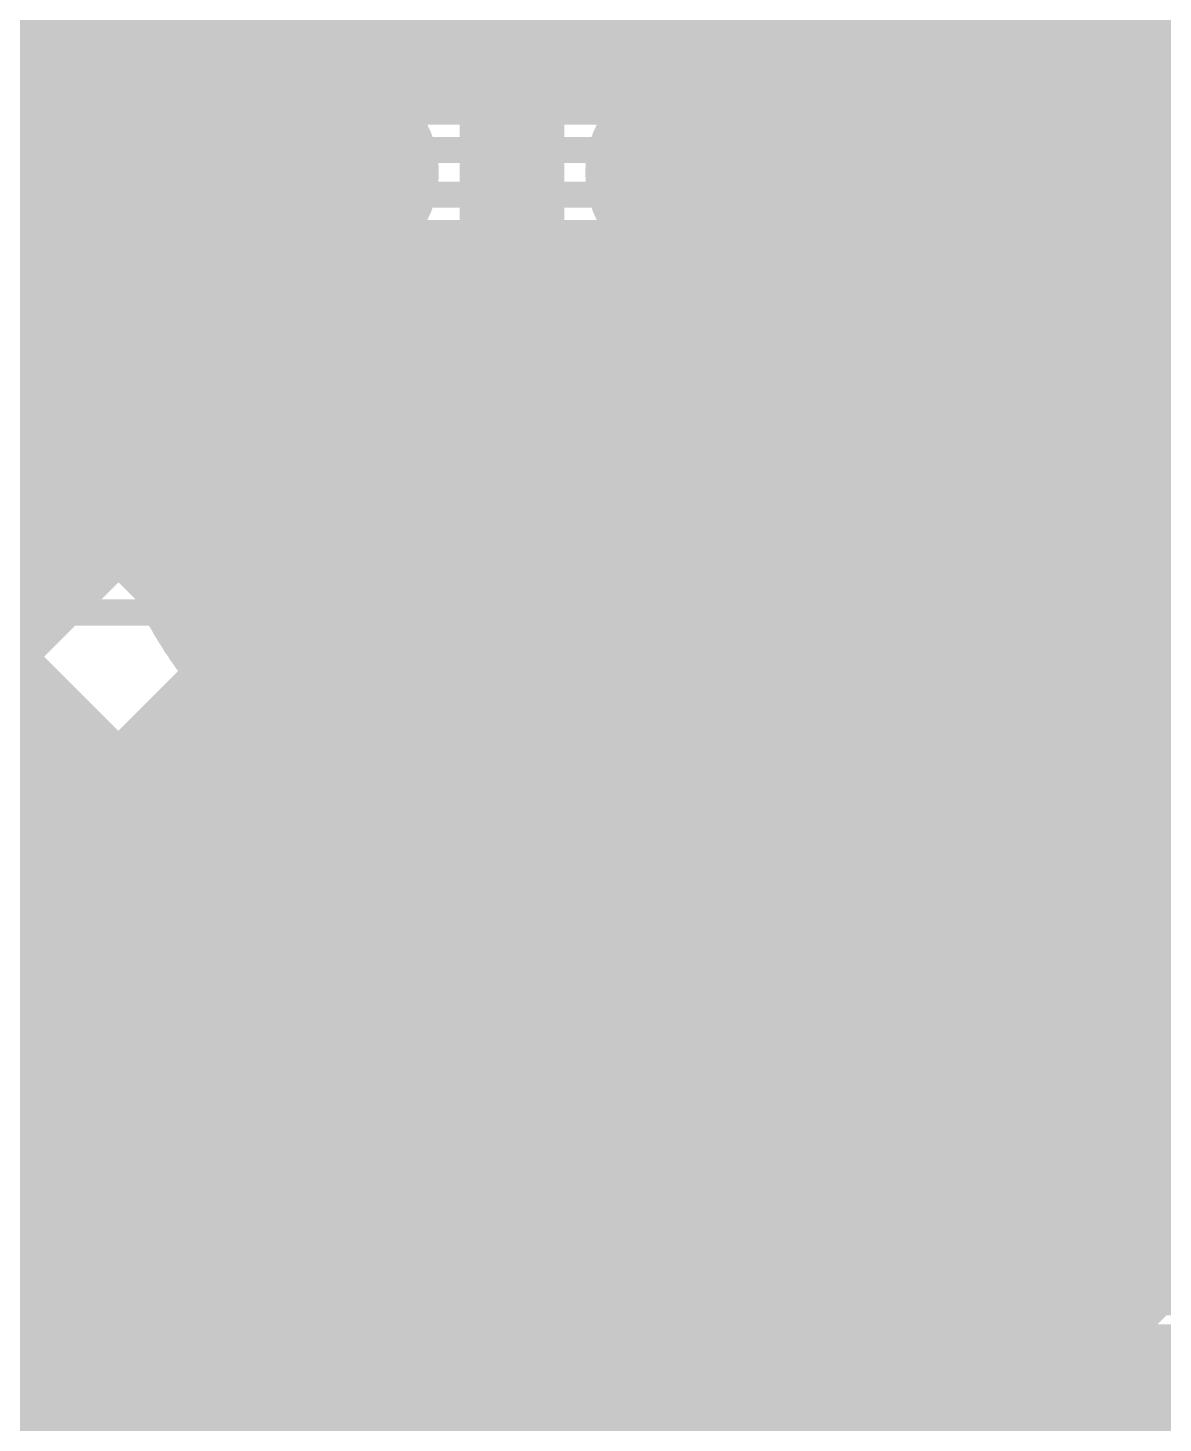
# Model space of a CAD drawing. Header units: millimetres. Extents: x 13 to 259, y -2 to 326.
# Drawn here: x 121.167 to 123.331, y 116.909 to 119.567 of the extents above; entities that cross this region are included whole.
import ezdxf

# ---------------------------------------------------------------- set-up
doc = ezdxf.new("R2010")
doc.units = ezdxf.units.MM
for name, color, linetype in [('BottomLayer', 5, 'Continuous'), ('BottomSolder', 6, 'Continuous'), ('ConnectLayer', 7, 'Continuous'), ('DrillDrawing', 1, 'Continuous'), ('Mechanical13', 56, 'Continuous'), ('Mechanical14', 56, 'Continuous'), ('Mechanical15', 56, 'Continuous'), ('MidLayer1', 16, 'Continuous'), ('MidLayer2', 76, 'Continuous'), ('MidLayer3', 90, 'Continuous'), ('MidLayer4', 156, 'Continuous'), ('MidLayer5', 130, 'Continuous'), ('MidLayer6', 216, 'Continuous'), ('MultiLayer', 9, 'Continuous'), ('TopLayer', 1, 'Continuous'), ('TopOverlay', 2, 'Continuous'), ('TopPaste', 8, 'Continuous'), ('TopSolder', 216, 'Continuous')]:
    doc.layers.add(name, color=color, linetype=linetype)

# ---------------------------------------------------------------- blocks, each defined once
blk = doc.blocks.new('CP_16_4_L_61')
at = {"layer": 'Mechanical13', "const_width": 0.1}
for points in [[(2, -2), (2, 2)], [(-2, -2), (2, -2)]]:
    blk.add_lwpolyline(points, dxfattribs=at)
at = {"layer": 'Mechanical13', "const_width": 0.05}
blk.add_lwpolyline([(1.975, -2, 1), (2.025, -2, 1)], format="xyb", close=True, dxfattribs=at)
blk.add_lwpolyline([(1.975, -2, 1), (2.025, -2, 1)], format="xyb", close=True, dxfattribs=at)
at = {"layer": 'Mechanical15', "const_width": 0.05}
for points in [[(2.35, -2.35), (2.35, 2.35)], [(-2.35, -2.35), (2.35, -2.35)]]:
    blk.add_lwpolyline(points, dxfattribs=at)
at = {"layer": 'Mechanical15', "const_width": 0.025}
blk.add_lwpolyline([(2.3375, -2.35, 1), (2.3625, -2.35, 1)], format="xyb", close=True, dxfattribs=at)
blk.add_lwpolyline([(2.3375, -2.35, 1), (2.3625, -2.35, 1)], format="xyb", close=True, dxfattribs=at)
at = {"layer": 'TopOverlay', "const_width": 0.2}
for points in [[(2.15, -2.15), (2.15, -1.525)], [(1.525, -2.15), (2.15, -2.15)]]:
    blk.add_lwpolyline(points, dxfattribs=at)
at = {"layer": 'TopOverlay', "const_width": 0.1}
for points in [[(2.1, -1.525, 1), (2.2, -1.525, 1)], [(2.1, -2.15, 1), (2.2, -2.15, 1)], [(2.1, -2.15, 1), (2.2, -2.15, 1)]]:
    blk.add_lwpolyline(points, format="xyb", close=True, dxfattribs=at)
blk = doc.blocks.new('RESC1005X40N_64')
at = {"layer": 'Mechanical14', "const_width": 0.1}
for points in [[(0.5, 0.25), (-0.5, 0.25)], [(-0.5, -0.25), (-0.5, 0.25)], [(0.5, -0.25), (0.5, 0.25)], [(0.5, -0.25), (-0.5, -0.25)]]:
    blk.add_lwpolyline(points, dxfattribs=at)
at = {"layer": 'Mechanical14', "const_width": 0.05}
for points in [[(-0.525, 0.25, 1), (-0.475, 0.25, 1)], [(-0.525, 0.25, 1), (-0.475, 0.25, 1)], [(0.475, 0.25, 1), (0.525, 0.25, 1)], [(0.475, 0.25, 1), (0.525, 0.25, 1)], [(-0.525, -0.25, 1), (-0.475, -0.25, 1)], [(-0.525, -0.25, 1), (-0.475, -0.25, 1)], [(0.475, -0.25, 1), (0.525, -0.25, 1)], [(0.475, -0.25, 1), (0.525, -0.25, 1)]]:
    blk.add_lwpolyline(points, format="xyb", close=True, dxfattribs=at)
at = {"layer": 'Mechanical15', "const_width": 0.05}
for points in [[(0, -0.5), (0, 0.5)], [(0.91, 0.46), (-0.91, 0.46)], [(-0.91, -0.46), (-0.91, 0.46)], [(0.91, -0.46), (0.91, 0.46)], [(0.5, 0), (-0.5, 0)], [(0.91, -0.46), (-0.91, -0.46)]]:
    blk.add_lwpolyline(points, dxfattribs=at)
at = {"layer": 'Mechanical15'}
for points, const_width in [([(-0.0125, 0.5, 1), (0.0125, 0.5, 1)], 0.025), ([(-0.9225, 0.46, 1), (-0.8975, 0.46, 1)], 0.025), ([(-0.9225, 0.46, 1), (-0.8975, 0.46, 1)], 0.025), ([(0.8975, 0.46, 1), (0.9225, 0.46, 1)], 0.025), ([(0.8975, 0.46, 1), (0.9225, 0.46, 1)], 0.025), ([(0.35, 0, 1), (-0.35, 0, 1)], 0.05), ([(-0.5125, 0, 1), (-0.4875, 0, 1)], 0.025), ([(-0.3625, 0, 1), (-0.3375, 0, 1)], 0.025), ([(0.3375, 0, 1), (0.3625, 0, 1)], 0.025), ([(0.4875, 0, 1), (0.5125, 0, 1)], 0.025), ([(-0.9225, -0.46, 1), (-0.8975, -0.46, 1)], 0.025), ([(-0.9225, -0.46, 1), (-0.8975, -0.46, 1)], 0.025), ([(0.8975, -0.46, 1), (0.9225, -0.46, 1)], 0.025), ([(0.8975, -0.46, 1), (0.9225, -0.46, 1)], 0.025), ([(-0.0125, -0.5, 1), (0.0125, -0.5, 1)], 0.025)]:
    blk.add_lwpolyline(points, format="xyb", close=True, dxfattribs=dict(at, const_width=const_width))
at = {"layer": 'TopLayer'}
for points in [[(-0.18, -0.31), (-0.18, 0.31), (-0.76, -0.31), (-0.76, 0.31)], [(0.76, -0.31), (0.76, 0.31), (0.18, -0.31), (0.18, 0.31)]]:
    blk.add_solid(points, dxfattribs=at)
at = {"layer": 'TopPaste'}
for points in [[(-0.18, -0.31), (-0.18, 0.31), (-0.76, -0.31), (-0.76, 0.31)], [(0.76, -0.31), (0.76, 0.31), (0.18, -0.31), (0.18, 0.31)]]:
    blk.add_solid(points, dxfattribs=at)
at = {"layer": 'TopSolder'}
for points in [[(-0.0784, -0.4116), (-0.0784, 0.4116), (-0.8616, -0.4116), (-0.8616, 0.4116)], [(0.8616, -0.4116), (0.8616, 0.4116), (0.0784, -0.4116), (0.0784, 0.4116)]]:
    blk.add_solid(points, dxfattribs=at)
blk = doc.blocks.new('RESC1005X40N_65')
at = {"layer": 'Mechanical14', "const_width": 0.1}
for points in [[(-0.5, 0.25), (0.5, 0.25)], [(-0.5, 0.25), (-0.5, -0.25)], [(0.5, 0.25), (0.5, -0.25)], [(-0.5, -0.25), (0.5, -0.25)]]:
    blk.add_lwpolyline(points, dxfattribs=at)
at = {"layer": 'Mechanical14', "const_width": 0.05}
for points in [[(-0.525, 0.25, 1), (-0.475, 0.25, 1)], [(-0.525, 0.25, 1), (-0.475, 0.25, 1)], [(0.475, 0.25, 1), (0.525, 0.25, 1)], [(0.475, 0.25, 1), (0.525, 0.25, 1)], [(-0.525, -0.25, 1), (-0.475, -0.25, 1)], [(-0.525, -0.25, 1), (-0.475, -0.25, 1)], [(0.475, -0.25, 1), (0.525, -0.25, 1)], [(0.475, -0.25, 1), (0.525, -0.25, 1)]]:
    blk.add_lwpolyline(points, format="xyb", close=True, dxfattribs=at)
at = {"layer": 'Mechanical15', "const_width": 0.05}
for points in [[(0, 0.5), (0, -0.5)], [(-0.91, 0.46), (0.91, 0.46)], [(-0.91, 0.46), (-0.91, -0.46)], [(0.91, 0.46), (0.91, -0.46)], [(-0.5, 0), (0.5, 0)], [(-0.91, -0.46), (0.91, -0.46)]]:
    blk.add_lwpolyline(points, dxfattribs=at)
at = {"layer": 'Mechanical15'}
for points, const_width in [([(-0.0125, 0.5, 1), (0.0125, 0.5, 1)], 0.025), ([(-0.9225, 0.46, 1), (-0.8975, 0.46, 1)], 0.025), ([(-0.9225, 0.46, 1), (-0.8975, 0.46, 1)], 0.025), ([(0.8975, 0.46, 1), (0.9225, 0.46, 1)], 0.025), ([(0.8975, 0.46, 1), (0.9225, 0.46, 1)], 0.025), ([(0.35, 0, 1), (-0.35, 0, 1)], 0.05), ([(-0.5125, 0, 1), (-0.4875, 0, 1)], 0.025), ([(-0.3625, 0, 1), (-0.3375, 0, 1)], 0.025), ([(0.3375, 0, 1), (0.3625, 0, 1)], 0.025), ([(0.4875, 0, 1), (0.5125, 0, 1)], 0.025), ([(-0.9225, -0.46, 1), (-0.8975, -0.46, 1)], 0.025), ([(-0.9225, -0.46, 1), (-0.8975, -0.46, 1)], 0.025), ([(0.8975, -0.46, 1), (0.9225, -0.46, 1)], 0.025), ([(0.8975, -0.46, 1), (0.9225, -0.46, 1)], 0.025), ([(-0.0125, -0.5, 1), (0.0125, -0.5, 1)], 0.025)]:
    blk.add_lwpolyline(points, format="xyb", close=True, dxfattribs=dict(at, const_width=const_width))
at = {"layer": 'TopLayer'}
for points in [[(-0.18, -0.31), (-0.18, 0.31), (-0.76, -0.31), (-0.76, 0.31)], [(0.76, -0.31), (0.76, 0.31), (0.18, -0.31), (0.18, 0.31)]]:
    blk.add_solid(points, dxfattribs=at)
at = {"layer": 'TopPaste'}
for points in [[(-0.18, -0.31), (-0.18, 0.31), (-0.76, -0.31), (-0.76, 0.31)], [(0.76, -0.31), (0.76, 0.31), (0.18, -0.31), (0.18, 0.31)]]:
    blk.add_solid(points, dxfattribs=at)
at = {"layer": 'TopSolder'}
for points in [[(-0.0784, -0.4116), (-0.0784, 0.4116), (-0.8616, -0.4116), (-0.8616, 0.4116)], [(0.8616, -0.4116), (0.8616, 0.4116), (0.0784, -0.4116), (0.0784, 0.4116)]]:
    blk.add_solid(points, dxfattribs=at)
blk = doc.blocks.new('CAPC1005X55N_95')
at = {"layer": 'Mechanical14', "const_width": 0.1}
for points in [[(-0.5249, 0.2751), (-0.5249, -0.2749)], [(0.5251, 0.2751), (-0.5249, 0.2751)], [(0.5251, 0.2751), (0.5251, -0.2749)], [(0.5251, -0.2749), (-0.5249, -0.2749)]]:
    blk.add_lwpolyline(points, dxfattribs=at)
at = {"layer": 'Mechanical14', "const_width": 0.05}
for points in [[(-0.5499, 0.2751, 1), (-0.5, 0.2751, 1)], [(-0.5499, 0.2751, 1), (-0.5, 0.2751, 1)], [(0.5001, 0.2751, 1), (0.55, 0.2751, 1)], [(0.5001, 0.2751, 1), (0.55, 0.2751, 1)], [(-0.5499, -0.2749, 1), (-0.5, -0.2749, 1)], [(-0.5499, -0.2749, 1), (-0.5, -0.2749, 1)], [(0.5001, -0.2749, 1), (0.55, -0.2749, 1)], [(0.5001, -0.2749, 1), (0.55, -0.2749, 1)]]:
    blk.add_lwpolyline(points, format="xyb", close=True, dxfattribs=at)
at = {"layer": 'Mechanical15', "const_width": 0.05}
for points in [[(0, 0.5), (0, -0.5)], [(-0.91, 0.46), (-0.91, -0.46)], [(0.91, 0.46), (-0.91, 0.46)], [(0.91, 0.46), (0.91, -0.46)], [(0.5, 0), (-0.5, 0)], [(0.91, -0.46), (-0.91, -0.46)]]:
    blk.add_lwpolyline(points, dxfattribs=at)
at = {"layer": 'Mechanical15', "const_width": 0.025}
for points in [[(-0.0125, 0.5, 1), (0.0125, 0.5, 1)], [(-0.9225, 0.46, 1), (-0.8975, 0.46, 1)], [(-0.9225, 0.46, 1), (-0.8975, 0.46, 1)], [(0.8975, 0.46, 1), (0.9225, 0.46, 1)], [(0.8975, 0.46, 1), (0.9225, 0.46, 1)], [(-0.5125, 0, 1), (-0.4875, 0, 1)], [(0.4875, 0, 1), (0.5125, 0, 1)], [(-0.9225, -0.46, 1), (-0.8975, -0.46, 1)], [(-0.9225, -0.46, 1), (-0.8975, -0.46, 1)], [(0.8975, -0.46, 1), (0.9225, -0.46, 1)], [(0.8975, -0.46, 1), (0.9225, -0.46, 1)], [(-0.0125, -0.5, 1), (0.0125, -0.5, 1)]]:
    blk.add_lwpolyline(points, format="xyb", close=True, dxfattribs=at)
at = {"layer": 'TopLayer'}
for points in [[(-0.76, -0.31), (-0.14, -0.31), (-0.76, 0.31), (-0.14, 0.31)], [(0.14, -0.31), (0.76, -0.31), (0.14, 0.31), (0.76, 0.31)]]:
    blk.add_solid(points, dxfattribs=at)
at = {"layer": 'TopPaste'}
for points in [[(-0.76, -0.31), (-0.14, -0.31), (-0.76, 0.31), (-0.14, 0.31)], [(0.14, -0.31), (0.76, -0.31), (0.14, 0.31), (0.76, 0.31)]]:
    blk.add_solid(points, dxfattribs=at)
at = {"layer": 'TopSolder'}
for points in [[(-0.8616, -0.4116), (-0.0384, -0.4116), (-0.8616, 0.4116), (-0.0384, 0.4116)], [(0.0384, -0.4116), (0.8616, -0.4116), (0.0384, 0.4116), (0.8616, 0.4116)]]:
    blk.add_solid(points, dxfattribs=at)
blk = doc.blocks.new('CAPC1005X55N_96')
at = {"layer": 'Mechanical14', "const_width": 0.1}
for points in [[(-0.5249, 0.2751), (-0.5249, -0.2749)], [(0.5251, 0.2751), (-0.5249, 0.2751)], [(0.5251, 0.2751), (0.5251, -0.2749)], [(0.5251, -0.2749), (-0.5249, -0.2749)]]:
    blk.add_lwpolyline(points, dxfattribs=at)
at = {"layer": 'Mechanical14', "const_width": 0.05}
for points in [[(-0.5499, 0.2751, 1), (-0.5, 0.2751, 1)], [(-0.5499, 0.2751, 1), (-0.5, 0.2751, 1)], [(0.5001, 0.2751, 1), (0.55, 0.2751, 1)], [(0.5001, 0.2751, 1), (0.55, 0.2751, 1)], [(-0.5499, -0.2749, 1), (-0.5, -0.2749, 1)], [(-0.5499, -0.2749, 1), (-0.5, -0.2749, 1)], [(0.5001, -0.2749, 1), (0.55, -0.2749, 1)], [(0.5001, -0.2749, 1), (0.55, -0.2749, 1)]]:
    blk.add_lwpolyline(points, format="xyb", close=True, dxfattribs=at)
at = {"layer": 'Mechanical15', "const_width": 0.05}
for points in [[(0, 0.5), (0, -0.5)], [(-0.91, 0.46), (-0.91, -0.46)], [(0.91, 0.46), (-0.91, 0.46)], [(0.91, 0.46), (0.91, -0.46)], [(0.5, 0), (-0.5, 0)], [(0.91, -0.46), (-0.91, -0.46)]]:
    blk.add_lwpolyline(points, dxfattribs=at)
at = {"layer": 'Mechanical15', "const_width": 0.025}
for points in [[(-0.0125, 0.5, 1), (0.0125, 0.5, 1)], [(-0.9225, 0.46, 1), (-0.8975, 0.46, 1)], [(-0.9225, 0.46, 1), (-0.8975, 0.46, 1)], [(0.8975, 0.46, 1), (0.9225, 0.46, 1)], [(0.8975, 0.46, 1), (0.9225, 0.46, 1)], [(-0.5125, 0, 1), (-0.4875, 0, 1)], [(0.4875, 0, 1), (0.5125, 0, 1)], [(-0.9225, -0.46, 1), (-0.8975, -0.46, 1)], [(-0.9225, -0.46, 1), (-0.8975, -0.46, 1)], [(0.8975, -0.46, 1), (0.9225, -0.46, 1)], [(0.8975, -0.46, 1), (0.9225, -0.46, 1)], [(-0.0125, -0.5, 1), (0.0125, -0.5, 1)]]:
    blk.add_lwpolyline(points, format="xyb", close=True, dxfattribs=at)
at = {"layer": 'TopLayer'}
for points in [[(-0.76, -0.31), (-0.14, -0.31), (-0.76, 0.31), (-0.14, 0.31)], [(0.14, -0.31), (0.76, -0.31), (0.14, 0.31), (0.76, 0.31)]]:
    blk.add_solid(points, dxfattribs=at)
at = {"layer": 'TopPaste'}
for points in [[(-0.76, -0.31), (-0.14, -0.31), (-0.76, 0.31), (-0.14, 0.31)], [(0.14, -0.31), (0.76, -0.31), (0.14, 0.31), (0.76, 0.31)]]:
    blk.add_solid(points, dxfattribs=at)
at = {"layer": 'TopSolder'}
for points in [[(-0.8616, -0.4116), (-0.0384, -0.4116), (-0.8616, 0.4116), (-0.0384, 0.4116)], [(0.0384, -0.4116), (0.8616, -0.4116), (0.0384, 0.4116), (0.8616, 0.4116)]]:
    blk.add_solid(points, dxfattribs=at)
blk = doc.blocks.new('CAPC1005X55N_98')
at = {"layer": 'Mechanical14', "const_width": 0.1}
for points in [[(-0.5249, 0.2751), (-0.5249, -0.2749)], [(0.5251, 0.2751), (-0.5249, 0.2751)], [(0.5251, 0.2751), (0.5251, -0.2749)], [(0.5251, -0.2749), (-0.5249, -0.2749)]]:
    blk.add_lwpolyline(points, dxfattribs=at)
at = {"layer": 'Mechanical14', "const_width": 0.05}
for points in [[(-0.5499, 0.2751, 1), (-0.5, 0.2751, 1)], [(-0.5499, 0.2751, 1), (-0.5, 0.2751, 1)], [(0.5001, 0.2751, 1), (0.55, 0.2751, 1)], [(0.5001, 0.2751, 1), (0.55, 0.2751, 1)], [(-0.5499, -0.2749, 1), (-0.5, -0.2749, 1)], [(-0.5499, -0.2749, 1), (-0.5, -0.2749, 1)], [(0.5001, -0.2749, 1), (0.55, -0.2749, 1)], [(0.5001, -0.2749, 1), (0.55, -0.2749, 1)]]:
    blk.add_lwpolyline(points, format="xyb", close=True, dxfattribs=at)
at = {"layer": 'Mechanical15', "const_width": 0.05}
for points in [[(0, 0.5), (0, -0.5)], [(-0.91, 0.46), (-0.91, -0.46)], [(0.91, 0.46), (-0.91, 0.46)], [(0.91, 0.46), (0.91, -0.46)], [(0.5, 0), (-0.5, 0)], [(0.91, -0.46), (-0.91, -0.46)]]:
    blk.add_lwpolyline(points, dxfattribs=at)
at = {"layer": 'Mechanical15', "const_width": 0.025}
for points in [[(-0.0125, 0.5, 1), (0.0125, 0.5, 1)], [(-0.9225, 0.46, 1), (-0.8975, 0.46, 1)], [(-0.9225, 0.46, 1), (-0.8975, 0.46, 1)], [(0.8975, 0.46, 1), (0.9225, 0.46, 1)], [(0.8975, 0.46, 1), (0.9225, 0.46, 1)], [(-0.5125, 0, 1), (-0.4875, 0, 1)], [(0.4875, 0, 1), (0.5125, 0, 1)], [(-0.9225, -0.46, 1), (-0.8975, -0.46, 1)], [(-0.9225, -0.46, 1), (-0.8975, -0.46, 1)], [(0.8975, -0.46, 1), (0.9225, -0.46, 1)], [(0.8975, -0.46, 1), (0.9225, -0.46, 1)], [(-0.0125, -0.5, 1), (0.0125, -0.5, 1)]]:
    blk.add_lwpolyline(points, format="xyb", close=True, dxfattribs=at)
at = {"layer": 'TopLayer'}
for points in [[(-0.76, -0.31), (-0.14, -0.31), (-0.76, 0.31), (-0.14, 0.31)], [(0.14, -0.31), (0.76, -0.31), (0.14, 0.31), (0.76, 0.31)]]:
    blk.add_solid(points, dxfattribs=at)
at = {"layer": 'TopPaste'}
for points in [[(-0.76, -0.31), (-0.14, -0.31), (-0.76, 0.31), (-0.14, 0.31)], [(0.14, -0.31), (0.76, -0.31), (0.14, 0.31), (0.76, 0.31)]]:
    blk.add_solid(points, dxfattribs=at)
at = {"layer": 'TopSolder'}
for points in [[(-0.8616, -0.4116), (-0.0384, -0.4116), (-0.8616, 0.4116), (-0.0384, 0.4116)], [(0.0384, -0.4116), (0.8616, -0.4116), (0.0384, 0.4116), (0.8616, 0.4116)]]:
    blk.add_solid(points, dxfattribs=at)
blk = doc.blocks.new('CAPC1608X87N_99')
at = {"layer": 'Mechanical14', "const_width": 0.1}
for points in [[(-0.875, -0.4749), (-0.875, 0.4751)], [(-0.875, 0.4751), (0.875, 0.4751)], [(0.875, -0.4749), (0.875, 0.4751)], [(-0.875, -0.4749), (0.875, -0.4749)]]:
    blk.add_lwpolyline(points, dxfattribs=at)
at = {"layer": 'Mechanical14', "const_width": 0.05}
for points in [[(-0.9, 0.4751, 1), (-0.85, 0.4751, 1)], [(-0.9, 0.4751, 1), (-0.85, 0.4751, 1)], [(0.85, 0.4751, 1), (0.9, 0.4751, 1)], [(0.85, 0.4751, 1), (0.9, 0.4751, 1)], [(-0.9, -0.4749, 1), (-0.85, -0.4749, 1)], [(-0.9, -0.4749, 1), (-0.85, -0.4749, 1)], [(0.85, -0.4749, 1), (0.9, -0.4749, 1)], [(0.85, -0.4749, 1), (0.9, -0.4749, 1)]]:
    blk.add_lwpolyline(points, format="xyb", close=True, dxfattribs=at)
at = {"layer": 'Mechanical15', "const_width": 0.05}
for points in [[(-1.55, 0.75), (1.55, 0.75)], [(-1.55, -0.75), (-1.55, 0.75)], [(1.55, -0.75), (1.55, 0.75)], [(0, -0.3), (0, 0.3)], [(-0.3, 0), (0.3, 0)], [(-1.55, -0.75), (1.55, -0.75)]]:
    blk.add_lwpolyline(points, dxfattribs=at)
at = {"layer": 'Mechanical15', "const_width": 0.025}
for points in [[(-1.5625, 0.75, 1), (-1.5375, 0.75, 1)], [(-1.5625, 0.75, 1), (-1.5375, 0.75, 1)], [(1.5375, 0.75, 1), (1.5625, 0.75, 1)], [(1.5375, 0.75, 1), (1.5625, 0.75, 1)], [(-0.0125, 0.3, 1), (0.0125, 0.3, 1)], [(-0.3125, 0, 1), (-0.2875, 0, 1)], [(0.2875, 0, 1), (0.3125, 0, 1)], [(-0.0125, -0.3, 1), (0.0125, -0.3, 1)], [(-1.5625, -0.75, 1), (-1.5375, -0.75, 1)], [(-1.5625, -0.75, 1), (-1.5375, -0.75, 1)], [(1.5375, -0.75, 1), (1.5625, -0.75, 1)], [(1.5375, -0.75, 1), (1.5625, -0.75, 1)]]:
    blk.add_lwpolyline(points, format="xyb", close=True, dxfattribs=at)
at = {"layer": 'TopLayer'}
for points in [[(-1.275, -0.5), (-0.325, -0.5), (-1.275, 0.5), (-0.325, 0.5)], [(0.325, -0.5), (1.275, -0.5), (0.325, 0.5), (1.275, 0.5)]]:
    blk.add_solid(points, dxfattribs=at)
at = {"layer": 'TopPaste'}
for points in [[(-1.275, -0.5), (-0.325, -0.5), (-1.275, 0.5), (-0.325, 0.5)], [(0.325, -0.5), (1.275, -0.5), (0.325, 0.5), (1.275, 0.5)]]:
    blk.add_solid(points, dxfattribs=at)
at = {"layer": 'TopSolder'}
for points in [[(-1.3766, -0.6016), (-0.2234, -0.6016), (-1.3766, 0.6016), (-0.2234, 0.6016)], [(0.2234, -0.6016), (1.3766, -0.6016), (0.2234, 0.6016), (1.3766, 0.6016)]]:
    blk.add_solid(points, dxfattribs=at)
blk = doc.blocks.new('CAPC1608X87N_100')
at = {"layer": 'Mechanical15', "const_width": 0.05}
for points in [[(1.55, -0.75), (1.55, 0.75)], [(1.55, -0.75), (-1.55, -0.75)]]:
    blk.add_lwpolyline(points, dxfattribs=at)
at = {"layer": 'Mechanical15', "const_width": 0.025}
blk.add_lwpolyline([(1.5375, -0.75, 1), (1.5625, -0.75, 1)], format="xyb", close=True, dxfattribs=at)
blk.add_lwpolyline([(1.5375, -0.75, 1), (1.5625, -0.75, 1)], format="xyb", close=True, dxfattribs=at)

msp = doc.modelspace()

# ---------------------------------------------------------------- linework, layer by layer
at = {"layer": 'BottomLayer', "const_width": 0.25}
for points in [[(121.9646, 119.7744, 1), (122.2146, 119.7744, 1)], [(121.9646, 118.8094, 1), (122.2146, 118.8094, 1)], [(123.2164, 118.7458, 1), (123.4664, 118.7458, 1)], [(121.9646, 117.8694, 1), (122.2146, 117.8694, 1)], [(123.2164, 117.7044, 1), (123.4664, 117.7044, 1)]]:
    msp.add_lwpolyline(points, format="xyb", close=True, dxfattribs=at)
at = {"layer": 'BottomSolder', "const_width": 0.3516}
for points in [[(120.6492, 119.825, 1), (121.0008, 119.825, 1)], [(121.9138, 119.7744, 1), (122.2654, 119.7744, 1)], [(121.9138, 118.8094, 1), (122.2654, 118.8094, 1)], [(123.1656, 118.7458, 1), (123.5172, 118.7458, 1)], [(121.9138, 117.8694, 1), (122.2654, 117.8694, 1)], [(123.1656, 117.7044, 1), (123.5172, 117.7044, 1)], [(123.1656, 116.6122, 1), (123.5172, 116.6122, 1)]]:
    msp.add_lwpolyline(points, format="xyb", close=True, dxfattribs=at)
at = {"layer": 'ConnectLayer'}
for points, const_width in [([(124.2214, 120.2572, 1), (123.0414, 120.2572, 1)], 0.4), ([(124.2214, 120.2572, 1), (123.0414, 120.2572, 1)], 0.4), ([(124.2214, 120.2572, 1), (123.0414, 120.2572, 1)], 0.4), ([(121.3029, 119.7058, 1), (121.5029, 119.7058, 1)], 0.2), ([(121.3029, 119.7058, 1), (121.5029, 119.7058, 1)], 0.2), ([(121.2866, 119.644, 1), (121.4866, 119.644, 1)], 0.2), ([(121.2866, 119.644, 1), (121.4866, 119.644, 1)], 0.2), ([(121.4142, 119.644, 1), (121.6142, 119.644, 1)], 0.2), ([(121.4142, 119.644, 1), (121.6142, 119.644, 1)], 0.2), ([(121.2736, 119.6079, 1), (121.4736, 119.6079, 1)], 0.2), ([(121.2736, 119.6079, 1), (121.4736, 119.6079, 1)], 0.2), ([(121.2736, 119.6079, 1), (121.4736, 119.6079, 1)], 0.2), ([(122.6774, 119.3833, 1), (122.8774, 119.3833, 1)], 0.2), ([(121.0878, 119.3597, 1), (121.2878, 119.3597, 1)], 0.2), ([(121.0878, 119.3597, 1), (121.2878, 119.3597, 1)], 0.2), ([(121.5496, 119.3597, 1), (121.7496, 119.3597, 1)], 0.2), ([(121.5496, 119.3597, 1), (121.7496, 119.3597, 1)], 0.2), ([(122.4296, 119.3813, 1), (122.6296, 119.3813, 1)], 0.2), ([(122.4296, 119.3813, 1), (122.6296, 119.3813, 1)], 0.2), ([(122.3895, 119.3406, 1), (122.5895, 119.3406, 1)], 0.2), ([(122.3895, 119.3406, 1), (122.5895, 119.3406, 1)], 0.2), ([(123.2428, 119.3358, 1), (123.4428, 119.3358, 1)], 0.2), ([(123.2428, 119.3358, 1), (123.4428, 119.3358, 1)], 0.2), ([(123.2428, 119.3358, 1), (123.4428, 119.3358, 1)], 0.2), ([(121.6501, 119.2919, 1), (121.8501, 119.2919, 1)], 0.2), ([(121.6501, 119.2919, 1), (121.8501, 119.2919, 1)], 0.2), ([(121.6501, 119.2919, 1), (121.8501, 119.2919, 1)], 0.2), ([(121.6501, 119.2919, 1), (121.8501, 119.2919, 1)], 0.2), ([(121.6501, 119.2919, 1), (121.8501, 119.2919, 1)], 0.2), ([(121.6501, 119.2919, 1), (121.8501, 119.2919, 1)], 0.2), ([(122.3292, 119.2919, 1), (122.5292, 119.2919, 1)], 0.2), ([(122.3292, 119.2919, 1), (122.5292, 119.2919, 1)], 0.2), ([(122.3292, 119.2919, 1), (122.5292, 119.2919, 1)], 0.2), ([(122.3292, 119.2919, 1), (122.5292, 119.2919, 1)], 0.2), ([(122.4296, 119.3004, 1), (122.6296, 119.3004, 1)], 0.2), ([(121.6157, 119.2658, 1), (121.8157, 119.2658, 1)], 0.2), ([(121.6157, 119.2658, 1), (121.8157, 119.2658, 1)], 0.2), ([(121.6157, 119.2658, 1), (121.8157, 119.2658, 1)], 0.2), ([(121.5496, 119.2025, 1), (121.7496, 119.2025, 1)], 0.2), ([(121.5496, 119.2025, 1), (121.7496, 119.2025, 1)], 0.2), ([(122.4296, 119.2025, 1), (122.6296, 119.2025, 1)], 0.2), ([(122.4296, 119.2025, 1), (122.6296, 119.2025, 1)], 0.2), ([(122.4599, 119.1658, 1), (122.6599, 119.1658, 1)], 0.2), ([(122.4599, 119.1658, 1), (122.6599, 119.1658, 1)], 0.2), ([(122.4599, 119.1658, 1), (122.6599, 119.1658, 1)], 0.2), ([(122.6774, 119.0526, 1), (122.8774, 119.0526, 1)], 0.2), ([(122.716, 119.0141, 1), (122.916, 119.0141, 1)], 0.2), ([(122.716, 119.0141, 1), (122.916, 119.0141, 1)], 0.2), ([(122.716, 119.0141, 1), (122.916, 119.0141, 1)], 0.2), ([(121.4245, 118.9789, 1), (121.6245, 118.9789, 1)], 0.2), ([(121.4245, 118.9789, 1), (121.6245, 118.9789, 1)], 0.2), ([(121.4245, 118.9789, 1), (121.6245, 118.9789, 1)], 0.2), ([(121.4245, 118.9789, 1), (121.6245, 118.9789, 1)], 0.2), ([(122.5796, 118.8094, 1), (122.7796, 118.8094, 1)], 0.2), ([(122.5796, 118.8094, 1), (122.7796, 118.8094, 1)], 0.2), ([(122.5796, 118.8094, 1), (122.7796, 118.8094, 1)], 0.2), ([(122.5796, 118.8094, 1), (122.7796, 118.8094, 1)], 0.2), ([(122.5796, 118.8094, 1), (122.7796, 118.8094, 1)], 0.2), ([(122.5796, 118.8094, 1), (122.7796, 118.8094, 1)], 0.2), ([(121.4413, 118.5918, 1), (121.6413, 118.5918, 1)], 0.2), ([(121.4413, 118.5918, 1), (121.6413, 118.5918, 1)], 0.2), ([(121.4413, 118.5918, 1), (121.6413, 118.5918, 1)], 0.2), ([(121.4413, 118.5917, 1), (121.6413, 118.5917, 1)], 0.2), ([(122.6774, 118.5348, 1), (122.8774, 118.5348, 1)], 0.2), ([(122.6869, 118.5443, 1), (122.8869, 118.5443, 1)], 0.2), ([(122.6869, 118.5443, 1), (122.8869, 118.5443, 1)], 0.2), ([(122.6869, 118.5443, 1), (122.8869, 118.5443, 1)], 0.2), ([(122.7104, 118.4886, 1), (122.9104, 118.4886, 1)], 0.2), ([(122.7104, 118.4886, 1), (122.9104, 118.4886, 1)], 0.2), ([(122.446, 118.4355, 1), (122.646, 118.4355, 1)], 0.2), ([(122.446, 118.4355, 1), (122.646, 118.4355, 1)], 0.2), ([(122.446, 118.4355, 1), (122.646, 118.4355, 1)], 0.2), ([(121.633, 118.3394, 1), (121.833, 118.3394, 1)], 0.2), ([(121.633, 118.3394, 1), (121.833, 118.3394, 1)], 0.2), ([(121.6333, 118.3392, 1), (121.8333, 118.3392, 1)], 0.2), ([(121.6333, 118.3392, 1), (121.8333, 118.3392, 1)], 0.2), ([(121.6333, 118.3392, 1), (121.8333, 118.3392, 1)], 0.2), ([(122.3463, 118.3394, 1), (122.5463, 118.3394, 1)], 0.2), ([(122.3463, 118.3394, 1), (122.5463, 118.3394, 1)], 0.2), ([(122.5517, 118.3299, 1), (122.7517, 118.3299, 1)], 0.2), ([(122.4179, 118.2753, 1), (122.6179, 118.2753, 1)], 0.2), ([(121.772, 118.261, 1), (121.972, 118.261, 1)], 0.2), ([(121.772, 118.261, 1), (121.972, 118.261, 1)], 0.2), ([(121.772, 118.261, 1), (121.972, 118.261, 1)], 0.2), ([(121.518, 118.2239, 1), (121.718, 118.2239, 1)], 0.2), ([(122.1374, 118.2382, 1), (122.3374, 118.2382, 1)], 0.2), ([(122.1374, 118.2382, 1), (122.3374, 118.2382, 1)], 0.2), ([(122.964, 118.2251, 1), (123.164, 118.2251, 1)], 0.2), ([(122.964, 118.2251, 1), (123.164, 118.2251, 1)], 0.2), ([(122.964, 118.2251, 1), (123.164, 118.2251, 1)], 0.2), ([(122.964, 118.2251, 1), (123.164, 118.2251, 1)], 0.2), ([(122.6774, 118.2041, 1), (122.8774, 118.2041, 1)], 0.2), ([(122.7933, 118.0882, 1), (122.9933, 118.0882, 1)], 0.2), ([(122.7933, 118.0882, 1), (122.9933, 118.0882, 1)], 0.2), ([(122.1374, 117.9948, 1), (122.3374, 117.9948, 1)], 0.2), ([(121.9594, 117.9092, 1), (122.1594, 117.9092, 1)], 0.2), ([(122.1274, 117.9056, 1), (122.3274, 117.9056, 1)], 0.2), ([(122.1374, 117.8956, 1), (122.3374, 117.8956, 1)], 0.2), ([(122.0344, 117.8917, 1), (122.2344, 117.8917, 1)], 0.2), ([(122.0396, 117.8694, 1), (122.2396, 117.8694, 1)], 0.2), ([(122.5796, 117.8694, 1), (122.7796, 117.8694, 1)], 0.2), ([(122.5796, 117.8694, 1), (122.7796, 117.8694, 1)], 0.2), ([(121.9673, 117.8247, 1), (122.1673, 117.8247, 1)], 0.2), ([(121.4068, 117.7776, 1), (121.6068, 117.7776, 1)], 0.2), ([(122.1374, 117.7617, 1), (122.3374, 117.7617, 1)], 0.2), ([(122.1374, 117.7617, 1), (122.3374, 117.7617, 1)], 0.2), ([(122.6774, 117.6862, 1), (122.8774, 117.6862, 1)], 0.2), ([(122.6774, 117.6862, 1), (122.8774, 117.6862, 1)], 0.2), ([(122.653, 117.6618, 1), (122.853, 117.6618, 1)], 0.2), ([(122.653, 117.6618, 1), (122.853, 117.6618, 1)], 0.2), ([(121.6232, 117.5613, 1), (121.8232, 117.5613, 1)], 0.2), ([(121.7039, 117.5613, 1), (121.9039, 117.5613, 1)], 0.2), ([(121.7831, 117.5613, 1), (121.9831, 117.5613, 1)], 0.2), ([(121.7831, 117.5613, 1), (121.9831, 117.5613, 1)], 0.2), ([(122.4846, 117.5483, 1), (122.6846, 117.5483, 1)], 0.2), ([(122.6774, 117.538, 1), (122.8774, 117.538, 1)], 0.2), ([(122.6774, 117.538, 1), (122.8774, 117.538, 1)], 0.2), ([(122.5862, 117.4468, 1), (122.7862, 117.4468, 1)], 0.2), ([(121.5838, 117.4412, 1), (121.7838, 117.4412, 1)], 0.2), ([(121.7801, 117.4044, 1), (121.9801, 117.4044, 1)], 0.2), ([(122.7904, 117.3241, 1), (122.9904, 117.3241, 1)], 0.2), ([(122.7904, 117.3241, 1), (122.9904, 117.3241, 1)], 0.2), ([(121.8979, 117.2866, 1), (122.0979, 117.2866, 1)], 0.2), ([(122.7497, 117.2833, 1), (122.9497, 117.2833, 1)], 0.2), ([(123.0181, 117.1583, 1), (123.2181, 117.1583, 1)], 0.2), ([(123.0181, 117.1583, 1), (123.2181, 117.1583, 1)], 0.2), ([(123.0181, 117.1583, 1), (123.2181, 117.1583, 1)], 0.2), ([(123.0181, 117.1583, 1), (123.2181, 117.1583, 1)], 0.2), ([(123.0181, 117.1583, 1), (123.2181, 117.1583, 1)], 0.2), ([(123.0181, 117.1583, 1), (123.2181, 117.1583, 1)], 0.2), ([(122.9237, 117.1093, 1), (123.1237, 117.1093, 1)], 0.2), ([(122.9237, 117.1093, 1), (123.1237, 117.1093, 1)], 0.2), ([(122.9237, 117.1093, 1), (123.1237, 117.1093, 1)], 0.2), ([(122.1619, 117.0225, 1), (122.3619, 117.0225, 1)], 0.2), ([(121.3558, 116.9801, 1), (121.5558, 116.9801, 1)], 0.2), ([(122.3254, 116.8591, 1), (122.5254, 116.8591, 1)], 0.2), ([(122.7117, 116.8721, 1), (122.9117, 116.8721, 1)], 0.2), ([(122.7117, 116.8721, 1), (122.9117, 116.8721, 1)], 0.2), ([(122.7117, 116.8721, 1), (122.9117, 116.8721, 1)], 0.2), ([(122.4296, 116.2566, 1), (121.2496, 116.2566, 1)], 0.4), ([(121.8307, 116.8395, 1), (122.0307, 116.8395, 1)], 0.2), ([(121.8307, 116.8395, 1), (122.0307, 116.8395, 1)], 0.2), ([(121.5284, 116.8075, 1), (121.7284, 116.8075, 1)], 0.2), ([(121.5284, 116.8075, 1), (121.7284, 116.8075, 1)], 0.2), ([(122.2765, 116.8101, 1), (122.4765, 116.8101, 1)], 0.2), ([(122.2765, 116.8101, 1), (122.4765, 116.8101, 1)], 0.2), ([(122.2765, 116.8101, 1), (122.4765, 116.8101, 1)], 0.2)]:
    msp.add_lwpolyline(points, format="xyb", close=True, dxfattribs=dict(at, const_width=const_width))
at = {"layer": 'ConnectLayer', "const_width": 0.4}
for points in [[(121.415, 119.825, -1.72626), (120.5271, 120.3342)], [(121.415, 119.825, -1.72626), (120.5271, 120.3342)], [(121.1878, 119.3597, -1.0687), (120.5271, 120.3342)], [(121.7501, 119.2919, -0.507728), (121.733, 120.2444)], [(121.7501, 119.2919, -0.507728), (121.733, 120.2444)], [(121.3866, 119.644, -1.071152), (120.2936, 120.0812)], [(122.6796, 119.7744, -0.244075), (122.4292, 119.2919)], [(122.6796, 119.7744, -0.244075), (122.4292, 119.2919)], [(122.6796, 119.7744, -0.184325), (122.5296, 119.3813)], [(121.7501, 119.2919, -0.185763), (121.5142, 119.644)], [(123.064, 118.2251, -1.766609), (123.9314, 118.7458)], [(123.064, 118.2251, -1.209379), (123.7914, 119.1274)], [(122.8104, 118.4886, -1.2554), (123.9314, 118.7458)], [(122.6796, 118.8094, -1.645765), (121.7501, 119.2919)], [(122.2374, 118.2382, -0.834417), (121.7501, 119.2919)], [(121.733, 118.3394, -0.507728), (121.7501, 119.2919)], [(122.4292, 119.2919, -0.244075), (122.6796, 118.8094)], [(122.4292, 119.2919, -0.244075), (122.6796, 118.8094)], [(122.6796, 118.8094, -1.451958), (121.6496, 119.2025)], [(122.5296, 119.2025, -0.184325), (122.6796, 118.8094)], [(122.6796, 118.8094, -0.234583), (122.4463, 118.3394)], [(122.6796, 117.8694, -1.612954), (121.733, 118.3394)], [(122.4463, 118.3394, -0.234583), (122.6796, 117.8694)], [(123.1181, 117.1583, -0.635287), (123.064, 118.2251)], [(123.1181, 117.1583, -0.635287), (123.064, 118.2251)], [(122.1396, 117.8694, -1.612953), (122.0594, 117.9092)], [(123.1181, 117.1583, -0.1211), (122.8904, 117.3241)], [(123.1521, 116.0534, -0.693998), (123.1181, 117.1583)], [(122.7559, 116.54, -0.338421), (123.1181, 117.1583)], [(122.8373, 116.3057, -0.461313), (123.1181, 117.1583)], [(121.3221, 116.5398, -0.592717), (122.3572, 116.5398)], [(122.3765, 116.8101, -0.107829), (122.2186, 116.7088)], [(122.3765, 116.8101, -0.107829), (122.2186, 116.7088)]]:
    msp.add_lwpolyline(points, format="xyb", dxfattribs=at)
for points in [[(122.7774, 119.3833), (123.6753, 120.2812)], [(122.5874, 120.0912), (123.3428, 119.3358)], [(122.5874, 120.0912), (123.6995, 118.9791)], [(122.5874, 120.0912), (123.3428, 119.3358)], [(122.5874, 120.0912), (123.3428, 119.3358)], [(122.5599, 119.1658), (123.2243, 119.8302)], [(122.5599, 119.1658), (123.2243, 119.8302)], [(122.5599, 119.1658), (123.2243, 119.8302)], [(121.4029, 119.7058), (121.5004, 119.8033)], [(121.4029, 119.7058), (121.5004, 119.8033)], [(122.7774, 117.538), (122.7774, 119.7836)], [(121.3866, 119.644), (121.5142, 119.644)], [(121.3736, 119.6079), (121.7157, 119.2658)], [(121.3736, 119.6079), (121.7157, 119.2658)], [(121.3736, 119.6079), (121.7157, 119.2658)], [(122.7774, 118.5348), (123.7642, 119.5216)], [(121.1878, 119.3597), (121.6496, 119.3597)], [(121.6496, 119.2025), (121.6496, 119.3597)], [(122.5296, 119.2025), (122.5296, 119.3813)], [(122.4895, 119.3406), (122.816, 119.0141)], [(122.4895, 119.3406), (122.816, 119.0141)], [(122.5296, 119.3004), (122.816, 119.0141)], [(120.0559, 119.2286), (122.7577, 116.5268)], [(120.0559, 119.2286), (121.8801, 117.4044)], [(120.0559, 119.2286), (121.5068, 117.7776)], [(120.0559, 119.2286), (121.7232, 117.5613)], [(120.8939, 119.239), (121.5413, 118.5917)], [(120.894, 119.2391), (121.5413, 118.5918)], [(120.894, 119.2391), (121.5413, 118.5918)], [(120.894, 119.2391), (121.5413, 118.5918)], [(122.7774, 119.0526), (123.7642, 118.0659)], [(120.1954, 117.6498), (121.5245, 118.9789)], [(120.1954, 117.6498), (121.5245, 118.9789)], [(120.1954, 117.6498), (121.5245, 118.9789)], [(120.1954, 117.6498), (121.5245, 118.9789)], [(119.802, 118.6339), (121.6284, 116.8075)], [(119.802, 118.6339), (121.4558, 116.9801)], [(119.802, 118.6339), (121.6284, 116.8075)], [(122.7774, 117.6862), (123.6743, 118.5832)], [(122.7774, 117.6862), (123.6743, 118.5832)], [(114.5766, 110.334), (122.7869, 118.5443)], [(121.8039, 117.5613), (122.7869, 118.5443)], [(122.5179, 118.2753), (122.7869, 118.5443)], [(121.8831, 117.5613), (122.8104, 118.4886)], [(122.546, 118.4355), (122.8933, 118.0882)], [(122.546, 118.4355), (122.8933, 118.0882)], [(122.546, 118.4355), (122.6517, 118.3299)], [(113.8195, 110.4254), (121.7333, 118.3392)], [(113.8195, 110.4254), (121.7333, 118.3392)], [(120.9554, 117.5613), (121.7333, 118.3392)], [(121.872, 118.261), (123.0237, 117.1093)], [(121.872, 118.261), (122.2374, 117.8956)], [(121.872, 118.261), (122.2274, 117.9056)], [(120.2407, 116.8466), (121.618, 118.2239)], [(122.2374, 117.7617), (122.2374, 118.2382)], [(122.7774, 118.2041), (123.7642, 117.2173)], [(114.5766, 110.334), (122.2374, 117.9948)], [(122.0673, 117.8247), (122.1344, 117.8917)], [(121.1192, 116.6435), (122.2374, 117.7617)], [(121.5, 115.5604), (123.6515, 117.7118)], [(121.9307, 116.8395), (122.753, 117.6618)], [(121.9307, 116.8395), (122.753, 117.6618)], [(120.1497, 117.5613), (121.8831, 117.5613)], [(121.5, 116.2607), (122.7774, 117.538)], [(122.5846, 117.5483), (123.0237, 117.1093)], [(122.6862, 117.4468), (123.6708, 116.4621)], [(120.7826, 116.54), (121.6838, 117.4412)], [(122.3765, 116.8101), (122.8904, 117.3241)], [(121.9979, 117.2866), (122.7445, 116.54)], [(122.8497, 117.2833), (123.0237, 117.1093)], [(122.2619, 117.0225), (123.6648, 115.6196)], [(121.5, 114.7118), (123.7642, 116.976)], [(122.3951, 116.4554), (122.8117, 116.8721)], [(122.3951, 116.4554), (122.8117, 116.8721)], [(122.4254, 116.8591), (122.7577, 116.5268)], [(122.4797, 116.54), (122.8117, 116.8721)]]:
    msp.add_lwpolyline(points, dxfattribs=at)
at = {"layer": 'DrillDrawing', "const_width": 0.0508}
for points in [[(121.9626, 119.5204), (121.9626, 119.6474)], [(122.2166, 119.5204), (122.2166, 119.6474)], [(121.9626, 119.5204), (122.2166, 119.5204)], [(121.9626, 118.9364), (121.9626, 119.0634)], [(121.9626, 119.0634), (122.2166, 119.0634)], [(122.2166, 118.9364), (122.2166, 119.0634)], [(123.2144, 118.8728), (123.2144, 118.9998)], [(123.2144, 118.9998), (123.4684, 118.9998)], [(121.8356, 118.6824), (121.8356, 118.9364)], [(121.8356, 118.9364), (121.9626, 118.9364)], [(122.2166, 118.9364), (122.3436, 118.9364)], [(122.3436, 118.6824), (122.3436, 118.9364)], [(123.0874, 118.6188), (123.0874, 118.8728)], [(123.0874, 118.8728), (123.2144, 118.8728)], [(121.8356, 118.6824), (121.9626, 118.6824)], [(121.9626, 118.5554), (121.9626, 118.6824)], [(122.2166, 118.6824), (122.3436, 118.6824)], [(122.2166, 118.5554), (122.2166, 118.6824)], [(123.0874, 118.6188), (123.2144, 118.6188)], [(123.2144, 118.4918), (123.2144, 118.6188)], [(121.9626, 118.5554), (122.2166, 118.5554)], [(123.2144, 118.4918), (123.4684, 118.4918)], [(121.9626, 117.9964), (121.9626, 118.1234)], [(121.9626, 118.1234), (122.2166, 118.1234)], [(122.2166, 117.9964), (122.2166, 118.1234)], [(121.8356, 117.7424), (121.8356, 117.9964)], [(121.8356, 117.9964), (121.9626, 117.9964)], [(122.2166, 117.9964), (122.3436, 117.9964)], [(122.3436, 117.7424), (122.3436, 117.9964)], [(123.2144, 117.8314), (123.2144, 117.9584)], [(123.2144, 117.9584), (123.4684, 117.9584)], [(123.0874, 117.5774), (123.0874, 117.8314)], [(123.0874, 117.8314), (123.2144, 117.8314)], [(121.8356, 117.7424), (121.9626, 117.7424)], [(121.9626, 117.6154), (121.9626, 117.7424)], [(122.2166, 117.7424), (122.3436, 117.7424)], [(122.2166, 117.6154), (122.2166, 117.7424)], [(121.9626, 117.6154), (122.2166, 117.6154)], [(123.0874, 117.5774), (123.2144, 117.5774)], [(123.2144, 117.4504), (123.2144, 117.5774)], [(123.2144, 117.4504), (123.4684, 117.4504)]]:
    msp.add_lwpolyline(points, dxfattribs=at)
at = {"layer": 'DrillDrawing', "const_width": 0.0254}
for points in [[(121.9499, 119.5204, 1), (121.9753, 119.5204, 1)], [(121.9499, 119.5204, 1), (121.9753, 119.5204, 1)], [(122.2039, 119.5204, 1), (122.2293, 119.5204, 1)], [(122.2039, 119.5204, 1), (122.2293, 119.5204, 1)], [(121.9499, 119.0634, 1), (121.9753, 119.0634, 1)], [(121.9499, 119.0634, 1), (121.9753, 119.0634, 1)], [(122.2039, 119.0634, 1), (122.2293, 119.0634, 1)], [(122.2039, 119.0634, 1), (122.2293, 119.0634, 1)], [(123.2017, 118.9998, 1), (123.2271, 118.9998, 1)], [(123.2017, 118.9998, 1), (123.2271, 118.9998, 1)], [(121.8229, 118.9364, 1), (121.8483, 118.9364, 1)], [(121.8229, 118.9364, 1), (121.8483, 118.9364, 1)], [(121.9499, 118.9364, 1), (121.9753, 118.9364, 1)], [(121.9499, 118.9364, 1), (121.9753, 118.9364, 1)], [(122.2039, 118.9364, 1), (122.2293, 118.9364, 1)], [(122.2039, 118.9364, 1), (122.2293, 118.9364, 1)], [(122.3309, 118.9364, 1), (122.3563, 118.9364, 1)], [(122.3309, 118.9364, 1), (122.3563, 118.9364, 1)], [(123.0747, 118.8728, 1), (123.1001, 118.8728, 1)], [(123.0747, 118.8728, 1), (123.1001, 118.8728, 1)], [(123.2017, 118.8728, 1), (123.2271, 118.8728, 1)], [(123.2017, 118.8728, 1), (123.2271, 118.8728, 1)], [(121.8229, 118.6824, 1), (121.8483, 118.6824, 1)], [(121.8229, 118.6824, 1), (121.8483, 118.6824, 1)], [(121.9499, 118.6824, 1), (121.9753, 118.6824, 1)], [(121.9499, 118.6824, 1), (121.9753, 118.6824, 1)], [(122.2039, 118.6824, 1), (122.2293, 118.6824, 1)], [(122.2039, 118.6824, 1), (122.2293, 118.6824, 1)], [(122.3309, 118.6824, 1), (122.3563, 118.6824, 1)], [(122.3309, 118.6824, 1), (122.3563, 118.6824, 1)], [(123.0747, 118.6188, 1), (123.1001, 118.6188, 1)], [(123.0747, 118.6188, 1), (123.1001, 118.6188, 1)], [(123.2017, 118.6188, 1), (123.2271, 118.6188, 1)], [(123.2017, 118.6188, 1), (123.2271, 118.6188, 1)], [(121.9499, 118.5554, 1), (121.9753, 118.5554, 1)], [(121.9499, 118.5554, 1), (121.9753, 118.5554, 1)], [(122.2039, 118.5554, 1), (122.2293, 118.5554, 1)], [(122.2039, 118.5554, 1), (122.2293, 118.5554, 1)], [(123.2017, 118.4918, 1), (123.2271, 118.4918, 1)], [(123.2017, 118.4918, 1), (123.2271, 118.4918, 1)], [(121.9499, 118.1234, 1), (121.9753, 118.1234, 1)], [(121.9499, 118.1234, 1), (121.9753, 118.1234, 1)], [(122.2039, 118.1234, 1), (122.2293, 118.1234, 1)], [(122.2039, 118.1234, 1), (122.2293, 118.1234, 1)], [(121.8229, 117.9964, 1), (121.8483, 117.9964, 1)], [(121.8229, 117.9964, 1), (121.8483, 117.9964, 1)], [(121.9499, 117.9964, 1), (121.9753, 117.9964, 1)], [(121.9499, 117.9964, 1), (121.9753, 117.9964, 1)], [(122.2039, 117.9964, 1), (122.2293, 117.9964, 1)], [(122.2039, 117.9964, 1), (122.2293, 117.9964, 1)], [(122.3309, 117.9964, 1), (122.3563, 117.9964, 1)], [(122.3309, 117.9964, 1), (122.3563, 117.9964, 1)], [(123.2017, 117.9584, 1), (123.2271, 117.9584, 1)], [(123.2017, 117.9584, 1), (123.2271, 117.9584, 1)], [(123.0747, 117.8314, 1), (123.1001, 117.8314, 1)], [(123.0747, 117.8314, 1), (123.1001, 117.8314, 1)], [(123.2017, 117.8314, 1), (123.2271, 117.8314, 1)], [(123.2017, 117.8314, 1), (123.2271, 117.8314, 1)], [(121.8229, 117.7424, 1), (121.8483, 117.7424, 1)], [(121.8229, 117.7424, 1), (121.8483, 117.7424, 1)], [(121.9499, 117.7424, 1), (121.9753, 117.7424, 1)], [(121.9499, 117.7424, 1), (121.9753, 117.7424, 1)], [(122.2039, 117.7424, 1), (122.2293, 117.7424, 1)], [(122.2039, 117.7424, 1), (122.2293, 117.7424, 1)], [(122.3309, 117.7424, 1), (122.3563, 117.7424, 1)], [(122.3309, 117.7424, 1), (122.3563, 117.7424, 1)], [(121.9499, 117.6154, 1), (121.9753, 117.6154, 1)], [(121.9499, 117.6154, 1), (121.9753, 117.6154, 1)], [(122.2039, 117.6154, 1), (122.2293, 117.6154, 1)], [(122.2039, 117.6154, 1), (122.2293, 117.6154, 1)], [(123.0747, 117.5774, 1), (123.1001, 117.5774, 1)], [(123.0747, 117.5774, 1), (123.1001, 117.5774, 1)], [(123.2017, 117.5774, 1), (123.2271, 117.5774, 1)], [(123.2017, 117.5774, 1), (123.2271, 117.5774, 1)], [(123.2017, 117.4504, 1), (123.2271, 117.4504, 1)], [(123.2017, 117.4504, 1), (123.2271, 117.4504, 1)]]:
    msp.add_lwpolyline(points, format="xyb", close=True, dxfattribs=at)
at = {"layer": 'MidLayer1', "const_width": 0.25}
for points in [[(121.9646, 119.7744, 1), (122.2146, 119.7744, 1)], [(121.9646, 118.8094, 1), (122.2146, 118.8094, 1)], [(123.2164, 118.7458, 1), (123.4664, 118.7458, 1)], [(121.9646, 117.8694, 1), (122.2146, 117.8694, 1)], [(123.2164, 117.7044, 1), (123.4664, 117.7044, 1)]]:
    msp.add_lwpolyline(points, format="xyb", close=True, dxfattribs=at)
at = {"layer": 'MidLayer2', "const_width": 0.25}
for points in [[(121.9646, 119.7744, 1), (122.2146, 119.7744, 1)], [(121.9646, 118.8094, 1), (122.2146, 118.8094, 1)], [(123.2164, 118.7458, 1), (123.4664, 118.7458, 1)], [(121.9646, 117.8694, 1), (122.2146, 117.8694, 1)], [(123.2164, 117.7044, 1), (123.4664, 117.7044, 1)]]:
    msp.add_lwpolyline(points, format="xyb", close=True, dxfattribs=at)
at = {"layer": 'MidLayer3'}
for points, const_width in [([(121.9646, 119.7744, 1), (122.2146, 119.7744, 1)], 0.25), ([(121.9646, 118.8094, 1), (122.2146, 118.8094, 1)], 0.25), ([(123.2164, 118.7458, 1), (123.4664, 118.7458, 1)], 0.25), ([(122.0396, 118.8094, 1), (122.1396, 118.8094, 1)], 0.1), ([(123.0885, 118.1944, 1), (123.1885, 118.1944, 1)], 0.1), ([(123.0885, 118.1944, 1), (123.1885, 118.1944, 1)], 0.1), ([(121.9646, 117.8694, 1), (122.2146, 117.8694, 1)], 0.25), ([(123.2164, 117.7044, 1), (123.4664, 117.7044, 1)], 0.25), ([(122.0153, 117.1213, 1), (122.1153, 117.1213, 1)], 0.1), ([(122.0153, 117.1213, 1), (122.1153, 117.1213, 1)], 0.1)]:
    msp.add_lwpolyline(points, format="xyb", close=True, dxfattribs=dict(at, const_width=const_width))
at = {"layer": 'MidLayer3', "const_width": 0.2}
for points in [[(122.0896, 118.8094), (122.0896, 119.7744)], [(122.0653, 117.1213), (123.1385, 118.1944)], [(123.1385, 118.1944), (126.2758, 118.1944)], [(113.7248, 117.1213), (122.0653, 117.1213)]]:
    msp.add_lwpolyline(points, dxfattribs=at)
at = {"layer": 'MidLayer4'}
for points, const_width in [([(121.9646, 119.7744, 1), (122.2146, 119.7744, 1)], 0.25), ([(121.9646, 118.8094, 1), (122.2146, 118.8094, 1)], 0.25), ([(123.2164, 118.7458, 1), (123.4664, 118.7458, 1)], 0.25), ([(123.0885, 118.1944, 1), (123.1885, 118.1944, 1)], 0.1), ([(123.0885, 118.1944, 1), (123.1885, 118.1944, 1)], 0.1), ([(121.9646, 117.8694, 1), (122.2146, 117.8694, 1)], 0.25), ([(123.2164, 117.7044, 1), (123.4664, 117.7044, 1)], 0.25), ([(122.2735, 117.3794, 1), (122.3735, 117.3794, 1)], 0.1), ([(122.2735, 117.3794, 1), (122.3735, 117.3794, 1)], 0.1), ([(123.2007, 117.2144, 1), (123.3007, 117.2144, 1)], 0.1), ([(123.2007, 117.2144, 1), (123.3007, 117.2144, 1)], 0.1), ([(121.8465, 117.0394, 1), (121.9465, 117.0394, 1)], 0.1), ([(121.8465, 117.0394, 1), (121.9465, 117.0394, 1)], 0.1), ([(123.0257, 117.0394, 1), (123.1257, 117.0394, 1)], 0.1), ([(123.0257, 117.0394, 1), (123.1257, 117.0394, 1)], 0.1)]:
    msp.add_lwpolyline(points, format="xyb", close=True, dxfattribs=dict(at, const_width=const_width))
at = {"layer": 'MidLayer4', "const_width": 0.2}
for points in [[(122.3235, 117.3794), (123.1385, 118.1944)], [(123.1385, 118.1944), (124.6052, 118.1944)], [(120.3044, 117.3794), (122.3235, 117.3794)], [(123.0757, 117.0394), (123.2507, 117.2144)], [(123.2507, 117.2144), (125.1824, 117.2144)], [(119.8617, 115.0046), (121.8965, 117.0394)], [(121.8965, 117.0394), (123.0757, 117.0394)]]:
    msp.add_lwpolyline(points, dxfattribs=at)
at = {"layer": 'MidLayer5', "const_width": 0.25}
for points in [[(121.9646, 119.7744, 1), (122.2146, 119.7744, 1)], [(121.9646, 118.8094, 1), (122.2146, 118.8094, 1)], [(123.2164, 118.7458, 1), (123.4664, 118.7458, 1)], [(121.9646, 117.8694, 1), (122.2146, 117.8694, 1)], [(123.2164, 117.7044, 1), (123.4664, 117.7044, 1)]]:
    msp.add_lwpolyline(points, format="xyb", close=True, dxfattribs=at)
at = {"layer": 'MidLayer6', "const_width": 0.25}
for points in [[(121.9646, 119.7744, 1), (122.2146, 119.7744, 1)], [(121.9646, 118.8094, 1), (122.2146, 118.8094, 1)], [(123.2164, 118.7458, 1), (123.4664, 118.7458, 1)], [(121.9646, 117.8694, 1), (122.2146, 117.8694, 1)], [(123.2164, 117.7044, 1), (123.4664, 117.7044, 1)]]:
    msp.add_lwpolyline(points, format="xyb", close=True, dxfattribs=at)
at = {"layer": 'MultiLayer', "const_width": 0.25}
for points in [[(121.9646, 119.7744, 1), (122.2146, 119.7744, 1)], [(121.9646, 118.8094, 1), (122.2146, 118.8094, 1)], [(123.2164, 118.7458, 1), (123.4664, 118.7458, 1)], [(121.9646, 117.8694, 1), (122.2146, 117.8694, 1)], [(123.2164, 117.7044, 1), (123.4664, 117.7044, 1)]]:
    msp.add_lwpolyline(points, format="xyb", close=True, dxfattribs=at)
at = {"layer": 'TopLayer', "const_width": 0.25}
for points in [[(121.9646, 119.7744, 1), (122.2146, 119.7744, 1)], [(121.9646, 118.8094, 1), (122.2146, 118.8094, 1)], [(123.2164, 118.7458, 1), (123.4664, 118.7458, 1)], [(121.9646, 117.8694, 1), (122.2146, 117.8694, 1)], [(123.2164, 117.7044, 1), (123.4664, 117.7044, 1)]]:
    msp.add_lwpolyline(points, format="xyb", close=True, dxfattribs=at)
at = {"layer": 'TopSolder', "const_width": 0.3516}
for points in [[(120.6492, 119.825, 1), (121.0008, 119.825, 1)], [(121.9138, 119.7744, 1), (122.2654, 119.7744, 1)], [(121.9138, 118.8094, 1), (122.2654, 118.8094, 1)], [(123.1656, 118.7458, 1), (123.5172, 118.7458, 1)], [(121.9138, 117.8694, 1), (122.2654, 117.8694, 1)], [(123.1656, 117.7044, 1), (123.5172, 117.7044, 1)], [(123.1656, 116.6122, 1), (123.5172, 116.6122, 1)]]:
    msp.add_lwpolyline(points, format="xyb", close=True, dxfattribs=at)

# ---------------------------------------------------------------- block references
for name, p, rotation in [('CP_16_4_L_61', (119.1432, 120.8032), 360), ('CAPC1608X87N_100', (123.6314, 121.0572), 270), ('RESC1005X40N_65', (122.0896, 120.2444), 90), ('RESC1005X40N_64', (122.0896, 118.3394), 270), ('CAPC1005X55N_96', (123.7914, 118.7458), 180), ('CAPC1005X55N_95', (123.7914, 117.7044), 180), ('CAPC1005X55N_98', (123.7914, 116.6122), 180), ('CAPC1608X87N_99', (121.0396, 116.2566), 360)]:
    msp.add_blockref(name, p, dxfattribs=dict(rotation=rotation))

doc.saveas('drawing.dxf')
